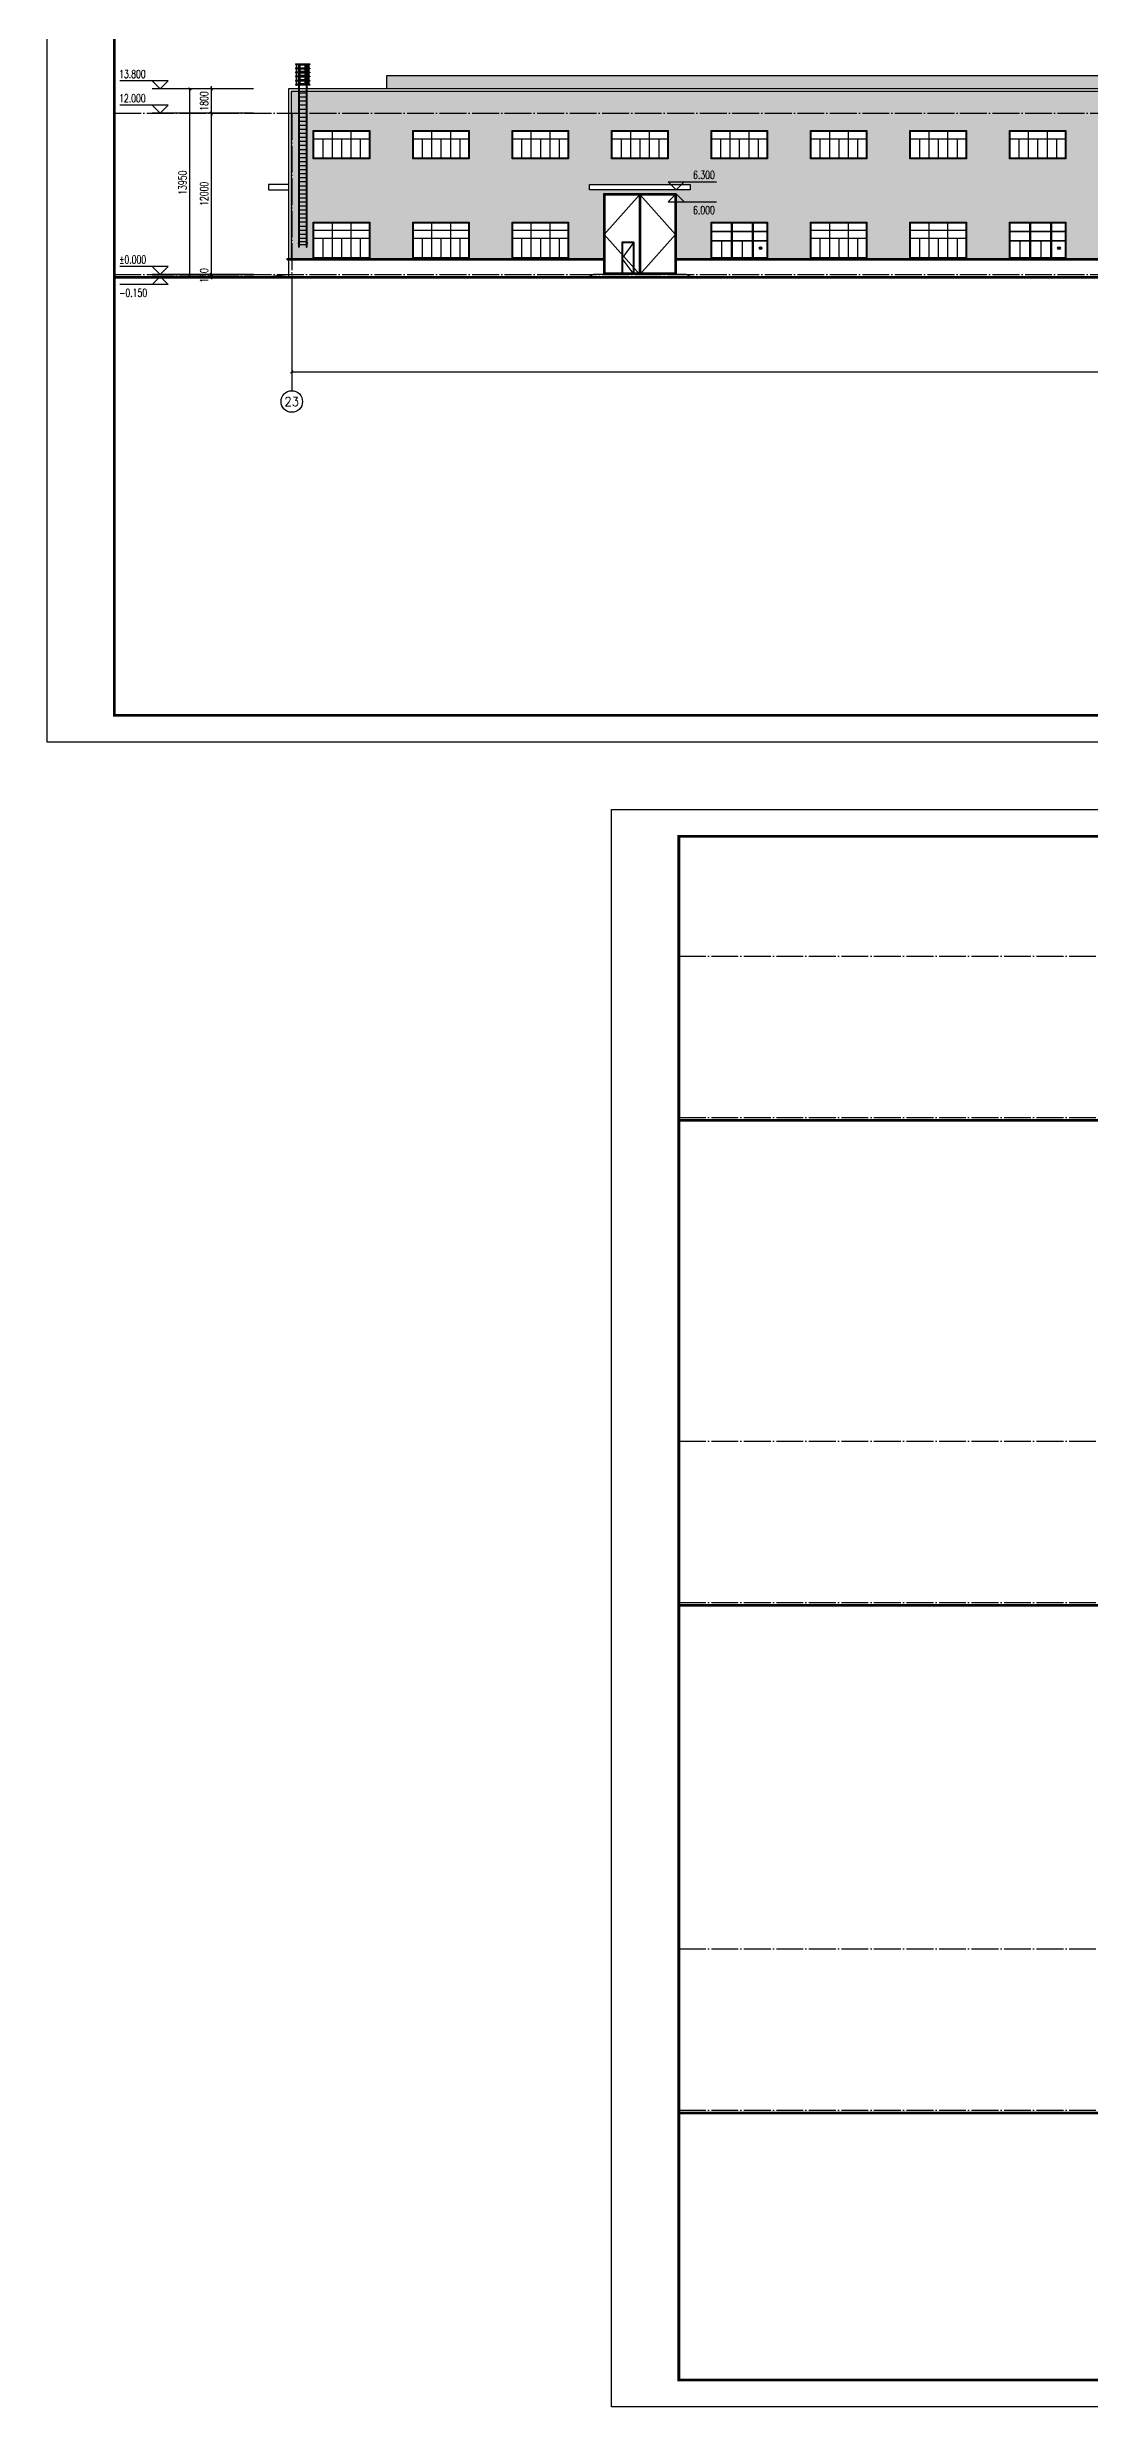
# Model space of a CAD drawing. Extents: x 13276711 to 13543385, y -848943 to -68012.
# Drawn here: x 13328185 to 13405767, y -814243 to -638748 of the extents above; entities that cross this region are included whole.
import ezdxf
from ezdxf.enums import TextEntityAlignment as Align

# ---------------------------------------------------------------- set-up
doc = ezdxf.new("R2010")
doc.units = 0
doc.header["$LTSCALE"] = 1000
doc.header["$MEASUREMENT"] = 0
doc.linetypes.add('DASHED', pattern=[0.75, 0.5, -0.25])
doc.linetypes.add('DOTE', pattern=[2.42, 2, -0.2, 0.02, -0.2])
for name, color, linetype in [('AXIS', 3, 'Continuous'), ('AXIS_TEXT', 7, 'Continuous'), ('DOTE', 1, 'DOTE'), ('PUB_DIM', 3, 'Continuous'), ('PUB_TEXT', 7, 'Continuous'), ('TK', 4, 'Continuous'), ('WINDOW', 4, 'Continuous'), ('填充', 251, 'Continuous')]:
    doc.layers.add(name, color=color, linetype=linetype)
doc.styles.add('_TCH_AXIS', font='COMPLEX', dxfattribs={"bigfont": 'GBCBIG'})
doc.styles.add('_TCH_DIM', font='SIMPLEX', dxfattribs={"bigfont": 'GBCBIG'})
doc.styles.add('_TCH_DIM_T3', font='SIMPLEX', dxfattribs={"width": 0.705882, "bigfont": 'GBCBIG'})
doc.styles.add('COMPLEX', font='COMPLEX')
doc.dimstyles.new('_TCH_ARCH&&200', dxfattribs={"dimtxt": 595, "dimasz": 200, "dimexe": 500, "dimexo": 600, "dimgap": 252.5, "dimtad": 1, "dimdec": 0, "dimzin": 0, "dimdsep": 46, "dimtxsty": '_TCH_DIM_T3', "dimblk": 'ARCHTICK', "dimcen": 0.09, "dimclrt": 7, "dimazin": 2, "dimtfac": 1, "dimtdec": 0, "dimtix": 1, "dimtmove": 2, "dimatfit": 3, "dimfxl": 0, "dimtolj": 1, "dimtzin": 0, "dimarcsym": 0})

# ---------------------------------------------------------------- blocks, each defined once
blk = doc.blocks.new('A$C6FA958B4')
for p, q in [((-474, 38771), (4926, 38771)), ((-474, 38771), (-474, 32771)), ((4926, 38771), (4926, 32771))]:
    blk.add_line(p, q)
at = {"color": 4}
for p, q in [((-424, 38721), (4876, 38721)), ((-424, 38721), (-424, 32771)), ((-374, 38671), (2176, 38671)), ((-374, 38671), (-374, 32871)), ((2176, 38671), (2176, 32871)), ((2226, 38721), (2226, 32771)), ((2276, 38671), (2276, 35171)), ((2276, 38671), (4826, 38671)), ((4826, 38671), (4826, 32871)), ((4876, 38721), (4876, 32771)), ((2276, 35171), (2276, 32871)), ((2676, 35171), (3576, 35171)), ((2676, 35171), (2676, 32771)), ((2726, 35121), (3526, 35121)), ((2726, 35121), (2726, 32871)), ((3526, 35121), (3526, 32871)), ((3576, 35171), (3576, 32771)), ((-1224, 32771), (5676, 32771)), ((-374, 32871), (2176, 32871)), ((2276, 32871), (2676, 32871)), ((2726, 32871), (3226, 32871)), ((3226, 32871), (3526, 32871)), ((3576, 32871), (4826, 32871))]:
    blk.add_line(p, q, dxfattribs=at)
at = {"ltscale": 0.5}
blk.add_lwpolyline([(-1524, 39071), (5976, 39071), (5976, 39471), (-1524, 39471)], close=True, dxfattribs=at)
at = {"color": 4}
for points in [[(2226, 38721), (-424, 35746), (2226, 32771), (4876, 35746), (2226, 38721)], [(2676, 35171), (3576, 33971), (2676, 32771)]]:
    blk.add_lwpolyline(points, dxfattribs=at)
blk.add_lwpolyline([(-1524, 32621), (-1224, 32771), (5676, 32771), (5976, 32621)])
blk = doc.blocks.new('1111')
blk.add_lwpolyline([(-4200, 0), (0, 0), (0, -2700), (-4200, -2700)], close=True)
at = {"layer": 'WINDOW'}
for p, q in [((-4150, -600), (-50, -600)), ((-4150, -1200), (-50, -1200)), ((-3500, -1200), (-3500, -2650)), ((-2800, -50), (-2800, -2650)), ((-2100, -1200), (-2100, -2650)), ((-1400, -50), (-1400, -2650)), ((-700, -1200), (-700, -2650))]:
    blk.add_line(p, q, dxfattribs=at)
blk.add_lwpolyline([(-4150, -50), (-50, -50), (-50, -2650), (-4150, -2650)], close=True, dxfattribs=at)
blk = doc.blocks.new('222222')
blk.add_lwpolyline([(-4200, 0), (0, 0), (0, -2100), (-4200, -2100)], close=True)
at = {"layer": 'WINDOW'}
for p, q in [((-4150, -600), (-50, -600)), ((-3500, -600), (-3500, -2050)), ((-2800, -50), (-2800, -2050)), ((-2100, -600), (-2100, -2050)), ((-1400, -50), (-1400, -2050)), ((-700, -600), (-700, -2050))]:
    blk.add_line(p, q, dxfattribs=at)
blk.add_lwpolyline([(-4150, -50), (-50, -50), (-50, -2050), (-4150, -2050)], close=True, dxfattribs=at)
blk = doc.blocks.new('ewrtetretwet')
for p, q in [((13317798, -639983), (13318865, -639983)), ((13317798, -639983), (13317798, -640040)), ((13318865, -640040), (13317798, -640040)), ((13318865, -640315), (13317798, -640315)), ((13317798, -640315), (13317798, -640365)), ((13318865, -640365), (13317798, -640365)), ((13317867, -640315), (13317867, -640040)), ((13317867, -640615), (13317867, -640365)), ((13317897, -640315), (13317897, -640040)), ((13317897, -640615), (13317897, -640365)), ((13318024, -639983), (13318024, -641651)), ((13318081, -641651), (13318081, -639983)), ((13318113, -640315), (13318113, -640040)), ((13318113, -640615), (13318113, -640365)), ((13318143, -640315), (13318143, -640040)), ((13318143, -640615), (13318143, -640365)), ((13318520, -640315), (13318520, -640040)), ((13318520, -640615), (13318520, -640365)), ((13318550, -640315), (13318550, -640040)), ((13318550, -640615), (13318550, -640365)), ((13318581, -639983), (13318581, -641651)), ((13318638, -641651), (13318638, -639983)), ((13318766, -640315), (13318766, -640040)), ((13318766, -640615), (13318766, -640365)), ((13318796, -640315), (13318796, -640040)), ((13318796, -640615), (13318796, -640365)), ((13318865, -639983), (13318865, -640040)), ((13318865, -640315), (13318865, -640365)), ((13318865, -640615), (13317798, -640615)), ((13317798, -640615), (13317798, -640665)), ((13318865, -640665), (13317798, -640665)), ((13318865, -640915), (13317798, -640915)), ((13317798, -640915), (13317798, -640965)), ((13318865, -640965), (13317798, -640965)), ((13318865, -641215), (13317798, -641215)), ((13317798, -641215), (13317798, -641265)), ((13318865, -641265), (13317798, -641265)), ((13318865, -641515), (13317798, -641515)), ((13317798, -641515), (13317798, -641565)), ((13318865, -641565), (13317798, -641565)), ((13317867, -640915), (13317867, -640665)), ((13317867, -641215), (13317867, -640965)), ((13317867, -641515), (13317867, -641265)), ((13317867, -641583), (13317867, -641565)), ((13317867, -641583), (13317897, -641583)), ((13317897, -640915), (13317897, -640665)), ((13317897, -641215), (13317897, -640965)), ((13317897, -641515), (13317897, -641265)), ((13317897, -641583), (13317897, -641565)), ((13318024, -641651), (13318024, -653613)), ((13318081, -653614), (13318081, -641651)), ((13318113, -640915), (13318113, -640665)), ((13318113, -641215), (13318113, -640965)), ((13318113, -641515), (13318113, -641265)), ((13318113, -641583), (13318113, -641565)), ((13318113, -641583), (13318143, -641583)), ((13318143, -640915), (13318143, -640665)), ((13318143, -641215), (13318143, -640965)), ((13318143, -641515), (13318143, -641265)), ((13318143, -641583), (13318143, -641565)), ((13318520, -640915), (13318520, -640665)), ((13318520, -641215), (13318520, -640965)), ((13318520, -641515), (13318520, -641265)), ((13318520, -641583), (13318520, -641565)), ((13318550, -641583), (13318520, -641583)), ((13318550, -640915), (13318550, -640665)), ((13318550, -641215), (13318550, -640965)), ((13318550, -641515), (13318550, -641265)), ((13318550, -641583), (13318550, -641565)), ((13318581, -641651), (13318581, -653614)), ((13318638, -653613), (13318638, -641651)), ((13318766, -640915), (13318766, -640665)), ((13318766, -641215), (13318766, -640965)), ((13318766, -641515), (13318766, -641265)), ((13318766, -641583), (13318766, -641565)), ((13318796, -641583), (13318766, -641583)), ((13318796, -640915), (13318796, -640665)), ((13318796, -641215), (13318796, -640965)), ((13318796, -641515), (13318796, -641265)), ((13318796, -641583), (13318796, -641565)), ((13318865, -640615), (13318865, -640665)), ((13318865, -640915), (13318865, -640965)), ((13318865, -641215), (13318865, -641265)), ((13318865, -641515), (13318865, -641565)), ((13318081, -653614), (13318025, -653614)), ((13318581, -653614), (13318637, -653614))]:
    blk.add_line(p, q)
at = {"linetype": 'DASHED', "ltscale": 0.1}
for p, q in [((13317798, -639990), (13318865, -639990)), ((13318024, -640365), (13318024, -640615)), ((13318031, -641651), (13318031, -639983)), ((13318031, -640365), (13318031, -640615)), ((13318081, -640365), (13318081, -640615)), ((13318581, -640365), (13318581, -640615)), ((13318631, -639983), (13318631, -641651)), ((13318631, -640365), (13318631, -640615)), ((13318638, -640615), (13318638, -640365)), ((13318024, -640665), (13318024, -640915)), ((13318024, -640965), (13318024, -641215)), ((13318024, -641265), (13318024, -641515)), ((13318031, -640665), (13318031, -640915)), ((13318031, -640965), (13318031, -641215)), ((13318031, -641265), (13318031, -641515)), ((13318031, -653614), (13318031, -641651)), ((13318081, -640665), (13318081, -640915)), ((13318081, -640965), (13318081, -641215)), ((13318081, -641265), (13318081, -641515)), ((13318581, -640665), (13318581, -640915)), ((13318581, -640965), (13318581, -641215)), ((13318581, -641265), (13318581, -641515)), ((13318631, -640665), (13318631, -640915)), ((13318631, -640965), (13318631, -641215)), ((13318631, -641265), (13318631, -641515)), ((13318631, -641651), (13318631, -653614)), ((13318638, -640915), (13318638, -640665)), ((13318638, -641215), (13318638, -640965)), ((13318638, -641515), (13318638, -641265))]:
    blk.add_line(p, q, dxfattribs=at)
for points in [[(13317964, -640034), (13318007, -640034), (13318007, -640104)], [(13318581, -640084), (13318081, -640084)], [(13318581, -640384), (13318081, -640384)], [(13318697, -640034), (13318654, -640034), (13318654, -640104)], [(13317964, -641802), (13318007, -641802), (13318007, -641872)], [(13318113, -640565), (13318081, -640565)], [(13318581, -640684), (13318081, -640684)], [(13318113, -640865), (13318081, -640865)], [(13318581, -640984), (13318081, -640984)], [(13318113, -641165), (13318081, -641165)], [(13318581, -641284), (13318081, -641284)], [(13318113, -641465), (13318081, -641465)], [(13318581, -641584), (13318081, -641584)], [(13318581, -641584), (13318081, -641584)], [(13318581, -641852), (13318081, -641852)], [(13318581, -642172), (13318081, -642172)], [(13318581, -640565), (13318550, -640565)], [(13318581, -640865), (13318550, -640865)], [(13318581, -641165), (13318550, -641165)], [(13318581, -641465), (13318550, -641465)], [(13318697, -641802), (13318654, -641802), (13318654, -641872)], [(13318581, -642472), (13318081, -642472)], [(13318581, -642772), (13318081, -642772)], [(13318581, -643072), (13318081, -643072)], [(13318581, -643372), (13318081, -643372)], [(13318581, -643672), (13318081, -643672)], [(13318581, -643972), (13318081, -643972)], [(13318581, -644272), (13318081, -644272)], [(13318581, -644572), (13318081, -644572)], [(13318581, -644872), (13318081, -644872)], [(13318581, -645172), (13318081, -645172)], [(13318581, -645472), (13318081, -645472)], [(13318581, -645772), (13318081, -645772)], [(13318581, -646072), (13318081, -646072)], [(13318581, -646372), (13318081, -646372)], [(13318581, -646672), (13318081, -646672)], [(13318581, -646972), (13318081, -646972)], [(13318581, -647272), (13318081, -647272)], [(13318581, -647572), (13318081, -647572)], [(13318581, -647872), (13318081, -647872)], [(13318581, -648172), (13318081, -648172)], [(13318581, -648472), (13318081, -648472)], [(13318581, -648772), (13318081, -648772)], [(13318581, -649072), (13318081, -649072)], [(13318581, -649372), (13318081, -649372)], [(13318581, -649672), (13318081, -649672)], [(13318581, -649972), (13318081, -649972)], [(13318581, -650272), (13318081, -650272)], [(13318581, -650572), (13318081, -650572)], [(13318581, -650872), (13318081, -650872)], [(13318581, -651172), (13318081, -651172)], [(13318581, -651472), (13318081, -651472)], [(13318581, -651772), (13318081, -651772)], [(13318581, -652072), (13318081, -652072)], [(13318581, -652372), (13318081, -652372)], [(13318581, -652672), (13318081, -652672)], [(13317964, -653315), (13318007, -653315), (13318007, -653385)], [(13318581, -652972), (13318081, -652972)], [(13318581, -653231), (13318081, -653231)], [(13318581, -653452), (13318081, -653452)], [(13318697, -653315), (13318654, -653315), (13318654, -653385)]]:
    blk.add_lwpolyline(points)
for points in [[(13318520, -640565), (13318143, -640565)], [(13318520, -640865), (13318143, -640865)], [(13318520, -641165), (13318143, -641165)], [(13318520, -641465), (13318143, -641465)]]:
    blk.add_lwpolyline(points, dxfattribs=at)
for centre, start, end in [((13318025, -653613), 180, 270), ((13318637, -653613), 270, 0)]:
    blk.add_arc(centre, 1, start, end)
blk = doc.blocks.new('GeYuanFrame_02052802', base_point=(20.09, 4.53))
at = {"layer": 'TK'}
blk.add_lwpolyline([(20.09, 4.53), (20.09, 598.53), (861.09, 598.53), (861.09, 4.53)], close=True, dxfattribs=at)
at = {"layer": 'TK', "const_width": 1}
blk.add_lwpolyline([(45.09, 588.53), (851.09, 588.53), (851.09, 14.53), (45.09, 14.53)], close=True, dxfattribs=at)
blk = doc.blocks.new('GeYuanFrame_43837763', base_point=(20.09, 4.53))
at = {"layer": 'TK'}
blk.add_lwpolyline([(20.09, 4.53), (20.09, 598.53), (1071.09, 598.53), (1071.09, 4.53)], close=True, dxfattribs=at)
at = {"layer": 'TK', "const_width": 1}
blk.add_lwpolyline([(45.09, 588.53), (1061.09, 588.53), (1061.09, 14.53), (45.09, 14.53)], close=True, dxfattribs=at)
blk = doc.blocks.new('_ArchTick')
at = {"color": 0, "linetype": 'ByBlock', "const_width": 0.4}
blk.add_lwpolyline([(-0.5, -0.5), (0.5, 0.5)], dxfattribs=at)
blk = doc.blocks.new('*D162')
at = {"layer": 'Defpoints', "color": 0}
for p in [(13340412, -655652), (13344145, -655652), (13344145, -655802)]:
    blk.add_point(p, dxfattribs=at)
at = {"layer": 'PUB_DIM', "color": 0, "lineweight": -2}
for p, q in [((13343545, -655652), (13339912, -655652)), ((13343545, -655802), (13339912, -655802)), ((13340412, -655652), (13340412, -655452)), ((13340412, -655802), (13340412, -655652)), ((13340412, -655802), (13340412, -656002))]:
    blk.add_line(p, q, dxfattribs=at)
at = {"layer": 'PUB_DIM', "color": 0, "lineweight": -2, "xscale": 200, "yscale": 200, "zscale": 200}
for p, rotation in [((13340412, -655652), 270), ((13340412, -655802), 90)]:
    blk.add_blockref('_ArchTick', p, dxfattribs=dict(at, rotation=rotation))
at = {"layer": 'PUB_DIM', "color": 7, "insert": (13339862, -655727), "char_height": 595, "attachment_point": 5, "rotation": 90, "style": '_TCH_DIM_T3'}
blk.add_mtext('\\A1;150', dxfattribs=at)
blk = doc.blocks.new('*D163')
at = {"layer": 'Defpoints', "color": 0}
for p in [(13340412, -643652), (13344145, -643652), (13344145, -655652)]:
    blk.add_point(p, dxfattribs=at)
at = {"layer": 'PUB_DIM', "color": 0, "lineweight": -2}
for p, q in [((13343545, -643652), (13339912, -643652)), ((13340412, -655652), (13340412, -643652)), ((13343545, -655652), (13339912, -655652))]:
    blk.add_line(p, q, dxfattribs=at)
at = {"layer": 'PUB_DIM', "color": 0, "lineweight": -2, "xscale": 200, "yscale": 200, "zscale": 200}
for p, rotation in [((13340412, -643652), 90), ((13340412, -655652), 270)]:
    blk.add_blockref('_ArchTick', p, dxfattribs=dict(at, rotation=rotation))
at = {"layer": 'PUB_DIM', "color": 7, "insert": (13339862, -649652), "char_height": 595, "attachment_point": 5, "rotation": 90, "style": '_TCH_DIM_T3'}
blk.add_mtext('\\A1;12000', dxfattribs=at)
blk = doc.blocks.new('*D164')
at = {"layer": 'Defpoints', "color": 0}
for p in [(13340412, -641852), (13344145, -641852), (13344145, -643652)]:
    blk.add_point(p, dxfattribs=at)
at = {"layer": 'PUB_DIM', "color": 0, "lineweight": -2}
for p, q in [((13343545, -641852), (13339912, -641852)), ((13340412, -641852), (13340412, -641652)), ((13340412, -643652), (13340412, -641852)), ((13343545, -643652), (13339912, -643652)), ((13340412, -643652), (13340412, -643852))]:
    blk.add_line(p, q, dxfattribs=at)
at = {"layer": 'PUB_DIM', "color": 0, "lineweight": -2, "xscale": 200, "yscale": 200, "zscale": 200}
for p, rotation in [((13340412, -641852), 270), ((13340412, -643652), 90)]:
    blk.add_blockref('_ArchTick', p, dxfattribs=dict(at, rotation=rotation))
at = {"layer": 'PUB_DIM', "color": 7, "insert": (13339862, -642752), "char_height": 595, "attachment_point": 5, "rotation": 90, "style": '_TCH_DIM_T3'}
blk.add_mtext('\\A1;1800', dxfattribs=at)
blk = doc.blocks.new('*D165')
at = {"layer": 'Defpoints', "color": 0}
for p in [(13338812, -641852), (13344145, -641852), (13344145, -655802)]:
    blk.add_point(p, dxfattribs=at)
at = {"layer": 'PUB_DIM', "color": 0, "lineweight": -2}
for p, q in [((13343545, -641852), (13338312, -641852)), ((13338812, -655802), (13338812, -641852)), ((13343545, -655802), (13338312, -655802))]:
    blk.add_line(p, q, dxfattribs=at)
at = {"layer": 'PUB_DIM', "color": 0, "lineweight": -2, "xscale": 200, "yscale": 200, "zscale": 200}
for p, rotation in [((13338812, -641852), 90), ((13338812, -655802), 270)]:
    blk.add_blockref('_ArchTick', p, dxfattribs=dict(at, rotation=rotation))
at = {"layer": 'PUB_DIM', "color": 7, "insert": (13338262, -648827), "char_height": 595, "attachment_point": 5, "rotation": 90, "style": '_TCH_DIM_T3'}
blk.add_mtext('\\A1;13950', dxfattribs=at)
blk = doc.blocks.new('_AXISO')
blk.add_circle((0, 0), 0.5)
at = {"layer": 'AXIS_TEXT', "style": 'COMPLEX', "width": 1.041667}
blk.add_attdef('A', text='', height=0.56, dxfattribs=at).set_placement((-0.25, -0.28), (0.25, -0.28), align=Align.FIT)
blk = doc.blocks.new('*D166')
at = {"layer": 'AXIS', "color": 0, "lineweight": -2}
for p, q in [((13346385, -656902), (13346385, -663402)), ((13509185, -656902), (13509185, -663402)), ((13346385, -662902), (13509185, -662902))]:
    blk.add_line(p, q, dxfattribs=at)
at = {"layer": 'Defpoints', "color": 0}
for p in [(13346385, -656302), (13509185, -656302), (13509185, -662902)]:
    blk.add_point(p, dxfattribs=at)
at = {"layer": 'AXIS', "color": 0, "lineweight": -2, "xscale": 200, "yscale": 200, "zscale": 200, "rotation": 180}
blk.add_blockref('_ArchTick', (13346385, -662902), dxfattribs=at)
at = {"layer": 'AXIS', "color": 0, "lineweight": -2, "xscale": 200, "yscale": 200, "zscale": 200}
blk.add_blockref('_ArchTick', (13509185, -662902), dxfattribs=at)
at = {"layer": 'AXIS', "color": 7, "insert": (13427785, -662352), "char_height": 595, "attachment_point": 5, "style": '_TCH_DIM_T3'}
blk.add_mtext('\\A1;162800', dxfattribs=at)

msp = doc.modelspace()

# ---------------------------------------------------------------- hatches: boundary and pattern name
for points in [[(13381372.3, -653689.8, 1), (13381172.3, -653689.8, 1)], [(13403572.3, -653689.8, 1), (13403372.3, -653689.8, 1)]]:
    msp.add_hatch(color=1).paths.add_polyline_path(points)
at = {"layer": '填充'}
h = msp.add_hatch(dxfattribs=at)
h.set_pattern_fill('ANSI33,_O', color=251, scale=200, angle=45)
h.set_pattern_definition([(90, (13443931.9, -641664.76), (-635, 6e-14), []), (90, (13444249.4, -641347.26), (-635, 6e-14), [317.5, -158.75])])
h.paths.add_polyline_path([(13502114.8, -640852.3), (13435871.8, -640852.3), (13435871.8, -641852.3), (13502114.8, -641852.3)])
h.paths.add_polyline_path([(13435871.8, -640852.3), (13353454.8, -640852.3), (13353454.8, -641852.3), (13435871.8, -641852.3)])
h.paths.add_polyline_path([(13509224.8, -642052.3), (13346344.8, -642052.3), (13346344.8, -654452.3), (13347984.8, -654452.3), (13347984.8, -651752.3), (13352184.8, -651752.3), (13352184.8, -654452.3), (13355384.8, -654452.3), (13355384.8, -651752.3), (13359584.8, -651752.3), (13359584.8, -654452.3), (13362784.8, -654452.3), (13362784.8, -651752.3), (13366984.8, -651752.3), (13366984.8, -654452.3), (13369584.8, -654452.3), (13369584.8, -649652.3), (13374984.8, -649652.3), (13374984.8, -654452.3), (13377584.8, -654452.3), (13377584.8, -651752.3), (13381784.8, -651752.3), (13381784.8, -654452.3), (13384984.8, -654452.3), (13384984.8, -651752.3), (13389184.8, -651752.3), (13389184.8, -654452.3), (13392384.8, -654452.3), (13392384.8, -651752.3), (13396584.8, -651752.3), (13396584.8, -654452.3), (13399784.8, -654452.3), (13399784.8, -651752.3), (13403984.8, -651752.3), (13403984.8, -654452.3), (13407184.8, -654452.3), (13407184.8, -651752.3), (13411384.8, -651752.3), (13411384.8, -654452.3), (13414584.8, -654452.3), (13414584.8, -651752.3), (13418784.8, -651752.3), (13418784.8, -654452.3), (13421984.8, -654452.3), (13421984.8, -651752.3), (13426184.8, -651752.3), (13426184.8, -654452.3), (13428784.8, -654452.3), (13428784.8, -649652.3), (13434184.8, -649652.3), (13434184.8, -654452.3), (13436784.8, -654452.3), (13436784.8, -651752.3), (13440984.8, -651752.3), (13440984.8, -654452.3), (13444184.8, -654452.3), (13444184.8, -651752.3), (13448384.8, -651752.3), (13448384.8, -654452.3), (13451584.8, -654452.3), (13451584.8, -651752.3), (13455784.8, -651752.3), (13455784.8, -654452.3), (13458984.8, -654452.3), (13458984.8, -651752.3), (13463184.8, -651752.3), (13463184.8, -654452.3), (13466384.8, -654452.3), (13466384.8, -651752.3), (13470584.8, -651752.3), (13470584.8, -654452.3), (13473784.8, -654452.3), (13473784.8, -651752.3), (13477984.8, -651752.3), (13477984.8, -654452.3), (13480584.8, -654452.3), (13480584.8, -649652.3), (13485984.8, -649652.3), (13485984.8, -654452.3), (13488584.8, -654452.3), (13488584.8, -651752.3), (13492784.8, -651752.3), (13492784.8, -654452.3), (13495984.8, -654452.3), (13495984.8, -651752.3), (13500184.8, -651752.3), (13500184.8, -654452.3), (13503384.8, -654452.3), (13503384.8, -651752.3), (13507584.8, -651752.3), (13507584.8, -654452.3), (13509224.8, -654452.3)])
h.paths.add_polyline_path([(13436784.8, -647052.3), (13436784.8, -644952.3), (13440984.8, -644952.3), (13440984.8, -647052.3)], flags=16)
h.paths.add_polyline_path([(13435234.8, -648952.3), (13435234.8, -649352.3), (13427734.8, -649352.3), (13427734.8, -648952.3)], flags=16)
h.paths.add_polyline_path([(13433584.8, -647052.3), (13429384.8, -647052.3), (13429384.8, -644952.3), (13433584.8, -644952.3)], flags=16)
h.paths.add_polyline_path([(13435871.8, -644292.3, -1), (13435871.8, -644212.3, -1)], flags=16)
h.paths.add_polyline_path([(13444184.8, -647052.3), (13444184.8, -644952.3), (13448384.8, -644952.3), (13448384.8, -647052.3)], flags=16)
h.paths.add_polyline_path([(13426184.8, -647052.3), (13421984.8, -647052.3), (13421984.8, -644952.3), (13426184.8, -644952.3)], flags=16)
h.paths.add_polyline_path([(13451584.8, -647052.3), (13451584.8, -644952.3), (13455784.8, -644952.3), (13455784.8, -647052.3)], flags=16)
h.paths.add_polyline_path([(13418784.8, -647052.3), (13414584.8, -647052.3), (13414584.8, -644952.3), (13418784.8, -644952.3)], flags=16)
h.paths.add_polyline_path([(13458984.8, -647052.3), (13458984.8, -644952.3), (13463184.8, -644952.3), (13463184.8, -647052.3)], flags=16)
h.paths.add_polyline_path([(13411384.8, -647052.3), (13407184.8, -647052.3), (13407184.8, -644952.3), (13411384.8, -644952.3)], flags=16)
h.paths.add_polyline_path([(13466384.8, -647052.3), (13466384.8, -644952.3), (13470584.8, -644952.3), (13470584.8, -647052.3)], flags=16)
h.paths.add_polyline_path([(13403984.8, -647052.3), (13399784.8, -647052.3), (13399784.8, -644952.3), (13403984.8, -644952.3)], flags=16)
h.paths.add_polyline_path([(13473784.8, -647052.3), (13473784.8, -644952.3), (13477984.8, -644952.3), (13477984.8, -647052.3)], flags=16)
h.paths.add_polyline_path([(13396584.8, -647052.3), (13392384.8, -647052.3), (13392384.8, -644952.3), (13396584.8, -644952.3)], flags=16)
h.paths.add_polyline_path([(13479534.8, -648952.3), (13487034.8, -648952.3), (13487034.8, -649352.3), (13479534.8, -649352.3)], flags=16)
h.paths.add_polyline_path([(13481184.8, -647052.3), (13481184.8, -644952.3), (13485384.8, -644952.3), (13485384.8, -647052.3)], flags=16)
h.paths.add_polyline_path([(13389184.8, -647052.3), (13384984.8, -647052.3), (13384984.8, -644952.3), (13389184.8, -644952.3)], flags=16)
h.paths.add_polyline_path([(13488584.8, -647052.3), (13488584.8, -644952.3), (13492784.8, -644952.3), (13492784.8, -647052.3)], flags=16)
h.paths.add_polyline_path([(13381784.8, -647052.3), (13377584.8, -647052.3), (13377584.8, -644952.3), (13381784.8, -644952.3)], flags=16)
h.paths.add_polyline_path([(13495984.8, -647052.3), (13495984.8, -644952.3), (13500184.8, -644952.3), (13500184.8, -647052.3)], flags=16)
h.paths.add_polyline_path([(13376034.8, -648952.3), (13376034.8, -649352.3), (13368534.8, -649352.3), (13368534.8, -648952.3)], flags=16)
h.paths.add_polyline_path([(13374384.8, -647052.3), (13370184.8, -647052.3), (13370184.8, -644952.3), (13374384.8, -644952.3)], flags=16)
h.paths.add_polyline_path([(13503384.8, -647052.3), (13503384.8, -644952.3), (13507584.8, -644952.3), (13507584.8, -647052.3)], flags=16)
h.paths.add_polyline_path([(13366984.8, -647052.3), (13362784.8, -647052.3), (13362784.8, -644952.3), (13366984.8, -644952.3)], flags=16)
h.paths.add_polyline_path([(13359584.8, -647052.3), (13355384.8, -647052.3), (13355384.8, -644952.3), (13359584.8, -644952.3)], flags=16)
h.paths.add_polyline_path([(13352184.8, -647052.3), (13347984.8, -647052.3), (13347984.8, -644952.3), (13352184.8, -644952.3)], flags=16)

# ---------------------------------------------------------------- linework, layer by layer
at = {"ltscale": 0.5}
for p, q in [((13346044.8, -654452.3), (13369584.8, -654452.3)), ((13346044.8, -654552.3), (13346044.8, -654452.3)), ((13346044.8, -654552.3), (13369584.8, -654552.3)), ((13374984.8, -654452.3), (13428784.8, -654452.3)), ((13374984.8, -654552.3), (13428784.8, -654552.3)), ((13333184.8, -655802.3), (13522384.8, -655802.3)), ((13333184.8, -655902.3), (13522384.8, -655902.3)), ((13344644.8, -655802.3), (13346144.8, -655652.3)), ((13375184.8, -718505.5), (13522384.8, -718505.5)), ((13375184.8, -718605.5), (13522384.8, -718605.5)), ((13375184.8, -754566.1), (13522384.8, -754566.1)), ((13375184.8, -754666.1), (13522384.8, -754666.1)), ((13375184.8, -792328.8), (13405486.5, -792328.8)), ((13375184.8, -792428.8), (13405486.5, -792428.8))]:
    msp.add_line(p, q, dxfattribs=at)
for points in [[(13509424.8, -654452.3), (13509424.8, -641852.3), (13346144.8, -641852.3), (13346144.8, -654452.3)], [(13509224.8, -654452.3), (13509224.8, -642052.3), (13346344.8, -642052.3), (13346344.8, -654452.3)], [(13353454.8, -641852.3), (13353454.8, -640852.3), (13502114.8, -640852.3), (13502114.8, -641852.3)], [(13346144.8, -648952.3), (13344644.8, -648952.3), (13344644.8, -649352.3), (13346144.8, -649352.3)], [(13346144.8, -654552.3), (13346144.8, -655802.3)]]:
    msp.add_lwpolyline(points, dxfattribs=at)
at = {"ltscale": 0.5, "const_width": 100}
for points in [[(13333184.8, -655852.3), (13522384.8, -655852.3)], [(13375184.8, -718555.5), (13522384.8, -718555.5)], [(13375184.8, -754616.1), (13522384.8, -754616.1)], [(13375184.8, -792378.8), (13405486.5, -792378.8)]]:
    msp.add_lwpolyline(points, dxfattribs=at)
at = {"const_width": 100}
msp.add_lwpolyline([(13405486.5, -792378.8), (13418594.8, -792378.8), (13418594.8, -792228.8), (13448784.8, -792228.8)], dxfattribs=at)
for points in [[(13405486.5, -792328.8), (13418544.8, -792328.8), (13418544.8, -792178.8), (13448784.8, -792178.8)], [(13405486.5, -792428.8), (13418644.8, -792428.8), (13418644.8, -792278.8), (13448784.8, -792278.8)]]:
    msp.add_lwpolyline(points)
at = {"color": 1}
for centre in [(13381272.3, -653689.8), (13403472.3, -653689.8)]:
    msp.add_circle(centre, 100, dxfattribs=at)
at = {"layer": 'AXIS'}
msp.add_line((13346384.8, -656302.3), (13346384.8, -664302.3), dxfattribs=at)
at = {"layer": 'DOTE'}
for p, q in [((13333184.8, -643652.3), (13522384.8, -643652.3)), ((13346384.8, -643652.3), (13346384.8, -656302.3)), ((13333184.8, -655652.3), (13522384.8, -655652.3)), ((13375184.8, -706355.5), (13522384.8, -706355.5)), ((13375184.8, -718355.5), (13522384.8, -718355.5)), ((13375184.8, -742416.1), (13522384.8, -742416.1)), ((13375184.8, -754416.1), (13522384.8, -754416.1)), ((13375184.8, -780178.8), (13522384.8, -780178.8)), ((13375184.8, -792178.8), (13522384.8, -792178.8))]:
    msp.add_line(p, q, dxfattribs=at)
at = {"layer": 'PUB_DIM'}
for p, q in [((13337196.5, -641252.3), (13333596.5, -641252.3)), ((13336596.5, -641852.3), (13335996.5, -641252.3)), ((13340411.5, -641852.3), (13335996.5, -641852.3)), ((13336596.5, -641852.3), (13337196.5, -641252.3)), ((13337196.5, -643052.3), (13333596.5, -643052.3)), ((13336596.5, -643652.3), (13335996.5, -643052.3)), ((13340411.5, -643652.3), (13335996.5, -643652.3)), ((13336596.5, -643652.3), (13337196.5, -643052.3)), ((13374984.8, -649352.3), (13374384.8, -648752.3)), ((13374384.8, -648752.3), (13377984.8, -648752.3)), ((13374984.8, -649352.3), (13375584.8, -648752.3)), ((13374984.8, -649652.3), (13374384.8, -650252.3)), ((13374384.8, -650252.3), (13377984.8, -650252.3)), ((13374984.8, -649652.3), (13375584.8, -650252.3)), ((13337196.5, -655052.3), (13333596.5, -655052.3)), ((13336596.5, -655652.3), (13335996.5, -655052.3)), ((13340411.5, -655652.3), (13335996.5, -655652.3)), ((13336596.5, -655802.3), (13335996.5, -656402.3)), ((13340411.5, -655802.3), (13335996.5, -655802.3)), ((13336596.5, -655652.3), (13337196.5, -655052.3)), ((13336596.5, -655802.3), (13337196.5, -656402.3)), ((13337196.5, -656402.3), (13333596.5, -656402.3))]:
    msp.add_line(p, q, dxfattribs=at)
at = {"layer": 'WINDOW'}
for p, q in [((13378359.8, -653177.3), (13378359.8, -654402.3)), ((13379909.8, -653177.3), (13379909.8, -654402.3)), ((13400559.8, -653177.3), (13400559.8, -654402.3)), ((13402109.8, -653177.3), (13402109.8, -654402.3))]:
    msp.add_line(p, q, dxfattribs=at)
for points in [[(13377584.8, -651752.3), (13381784.8, -651752.3), (13381784.8, -654452.3), (13377584.8, -654452.3)], [(13377634.8, -651802.3), (13381734.8, -651802.3), (13381734.8, -654402.3), (13377634.8, -654402.3)], [(13381734.8, -652477.3), (13377634.8, -652477.3), (13377634.8, -652427.3), (13381734.8, -652427.3)], [(13379109.8, -651802.3), (13379159.8, -651802.3), (13379159.8, -654402.3), (13379109.8, -654402.3)], [(13380659.8, -651802.3), (13380709.8, -651802.3), (13380709.8, -654402.3), (13380659.8, -654402.3)], [(13399784.8, -651752.3), (13403984.8, -651752.3), (13403984.8, -654452.3), (13399784.8, -654452.3)], [(13399834.8, -651802.3), (13403934.8, -651802.3), (13403934.8, -654402.3), (13399834.8, -654402.3)], [(13403934.8, -652477.3), (13399834.8, -652477.3), (13399834.8, -652427.3), (13403934.8, -652427.3)], [(13401309.8, -651802.3), (13401359.8, -651802.3), (13401359.8, -654402.3), (13401309.8, -654402.3)], [(13402859.8, -651802.3), (13402909.8, -651802.3), (13402909.8, -654402.3), (13402859.8, -654402.3)], [(13381734.8, -653177.3), (13377634.8, -653177.3), (13377634.8, -653127.3), (13381734.8, -653127.3)], [(13403934.8, -653177.3), (13399834.8, -653177.3), (13399834.8, -653127.3), (13403934.8, -653127.3)]]:
    msp.add_lwpolyline(points, close=True, dxfattribs=at)

# ---------------------------------------------------------------- block references
at = {"xscale": 200, "yscale": 200, "zscale": 200}
for name, p in [('GeYuanFrame_43837763', (13328184.8, -690443.1)), ('GeYuanFrame_02052802', (13370184.8, -814243.1))]:
    msp.add_blockref(name, p, dxfattribs=at)
for name, p in [('ewrtetretwet', (28871.1, 0)), ('222222', (13352184.9, -644952.3)), ('222222', (13359584.9, -644952.3)), ('222222', (13366984.9, -644952.3)), ('222222', (13374384.9, -644952.3)), ('222222', (13381784.9, -644952.3)), ('222222', (13389184.9, -644952.3)), ('222222', (13396584.9, -644952.3)), ('222222', (13403984.9, -644952.3)), ('1111', (13352184.9, -651752.3)), ('1111', (13359584.9, -651752.3)), ('1111', (13366984.9, -651752.3)), ('1111', (13389184.9, -651752.3)), ('1111', (13396584.9, -651752.3))]:
    msp.add_blockref(name, p)
at = {"ltscale": 0.5, "xscale": -1}
msp.add_blockref('A$C6FA958B4', (13374510.6, -688423.2), dxfattribs=at)
at = {"layer": 'AXIS'}
ref = msp.add_blockref('_AXISO', (13346384.8, -665102.3), dxfattribs=dict(at, xscale=1600, yscale=1600, zscale=1600))
ref.add_attrib('A', '23', dxfattribs={"layer": 'AXIS_TEXT', "ltscale": 0.5, "height": 672.63, "style": '_TCH_AXIS'}).set_placement((13345840.3, -665438.6), (13346929.4, -665438.6), align=Align.FIT)

# ---------------------------------------------------------------- texts
at = {"layer": 'PUB_TEXT', "style": '_TCH_DIM', "width": 0.705882}
for s, p in [('13.800', (13333536.5, -641042.3)), ('12.000', (13333536.5, -642842.3)), ('6.300', (13376244.8, -648542.3)), ('6.000', (13376244.8, -651162.3)), ('%%P0.000', (13333536.5, -654842.3)), ('-0.150', (13333536.5, -657312.3))]:
    msp.add_text(s, height=595, dxfattribs=at).set_placement(p)

# ---------------------------------------------------------------- dimensions: what is measured, and where the dimension line sits
at = {"layer": 'AXIS'}
dim = msp.add_aligned_dim(p1=(13346384.8, -656302.3), p2=(13509184.8, -656302.3), distance=-6600, text='162800', dimstyle='_TCH_ARCH&&200', dxfattribs=at)
dim.commit()
dim.dimension.update_dxf_attribs({"geometry": '*D166', "text_midpoint": (13427784.8, -662352.3)})
at = {"layer": 'PUB_DIM'}
for p1, p2, distance, text, picture, middle in [((13344144.8, -655802.3), (13344144.8, -641852.3), 5333.3, '13950', '*D165', (13338261.5, -648827.3)), ((13344144.8, -643652.3), (13344144.8, -641852.3), 3733.3, '1800', '*D164', (13339861.5, -642752.3)), ((13344144.8, -655652.3), (13344144.8, -643652.3), 3733.3, '12000', '*D163', (13339861.5, -649652.3)), ((13344144.8, -655802.3), (13344144.8, -655652.3), 3733.3, '150', '*D162', (13339861.5, -655727.3))]:
    dim = msp.add_aligned_dim(p1=p1, p2=p2, distance=distance, text=text, dimstyle='_TCH_ARCH&&200', dxfattribs=at)
    dim.commit()
    dim.dimension.update_dxf_attribs({"geometry": picture, "text_midpoint": middle})

doc.saveas('drawing.dxf')
